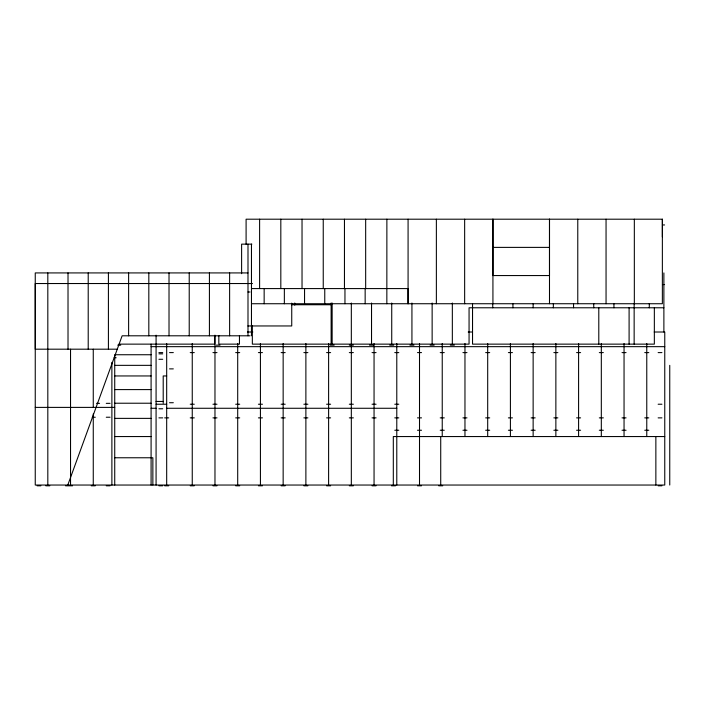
<?xml version="1.0" encoding="UTF-8"?>
<svg xmlns="http://www.w3.org/2000/svg" width="705" height="705" viewBox="0 0 705 705"><rect width="100%" height="100%" fill="white"/><g stroke="black" fill="none" stroke-linecap="round" stroke-linejoin="round"><path stroke-width="1.06" d="M408.08 219.202L408.08 303.732L408.08 288.583L251.465 288.583M436.369 303.732L436.369 219.202M464.648 303.732L464.648 219.202M492.927 303.732L492.927 219.202L492.927 275.558L549.495 275.558L549.495 219.202L549.495 303.732M577.774 303.732L577.774 219.202M606.053 303.732L606.053 219.202M634.333 303.732L634.333 219.202M662.365 236.942L662.365 219.202L246.098 219.202L246.098 244.142M67.795 485.04L122.132 335.8L250.011 335.8M662.55 224.948L664.577 224.948M251.87 244.142L241.612 244.142L241.612 273.681M492.927 247.385L549.495 247.385M247.993 272.923L35.25 272.923L35.25 485.04L664.762 485.04L664.762 332.011L654.178 332.011M252.496 283.533L35.25 283.533L35.25 349.187L117.259 349.187M662.55 284.547L664.577 284.547M247.993 291.993L250.011 291.993M251.465 303.732L662.365 303.732L662.365 219.202M291.606 304.745L331.13 304.745M663.881 307.777L469.063 307.777L469.063 344.137L252.346 344.137L252.346 325.534M247.878 325.957L291.738 325.957L291.738 303.115M247.437 332.011L252.848 332.011M468.208 332.011L472.535 332.011M119.004 344.137L214.725 344.137L214.725 335.448M117.717 345.142L120.749 345.142M216.241 345.142L220.022 345.142M330.125 345.142L334.161 345.142M349.31 345.142L353.355 345.142M369.517 345.142L373.553 345.142M389.715 345.142L393.751 345.142M409.913 345.142L413.958 345.142M430.112 345.142L434.157 345.142M450.319 345.142L454.355 345.142M151.09 346.657L664.762 346.657M158.916 352.597L162.705 352.597M169.526 352.597L173.315 352.597M190.227 352.597L194.272 352.597M212.954 352.597L216.999 352.597M235.681 352.597L239.718 352.597M258.409 352.597L262.445 352.597M281.136 352.597L285.173 352.597M303.864 352.597L307.9 352.597M326.582 352.597L330.627 352.597M349.31 352.597L353.355 352.597M372.037 352.597L376.082 352.597M394.765 352.597L398.801 352.597M417.492 352.597L421.528 352.597M440.22 352.597L444.256 352.597M462.938 352.597L466.983 352.597M485.666 352.597L489.711 352.597M508.393 352.597L512.438 352.597M531.121 352.597L535.157 352.597M553.848 352.597L557.884 352.597M576.575 352.597L580.612 352.597M599.303 352.597L603.339 352.597M622.022 352.597L626.066 352.597M644.749 352.597L648.794 352.597M658.135 352.597L661.924 352.597M158.916 353.857L162.705 353.857M151.09 354.738L114.73 354.738L114.73 485.04M114.131 357.77L116.158 357.77M158.916 359.286L162.705 359.286M114.73 365.349L151.09 365.349M169.526 368.882L173.315 368.882M114.73 375.95L151.09 375.95M166.68 375.95L163.207 375.95L163.207 403.225M114.73 389.592L151.09 389.592M156.078 401.453L163.207 401.453M169.526 402.722L173.315 402.722M114.73 403.225L151.09 403.225M96.532 403.348L99.564 403.348M106.27 403.348L110.059 403.348M156.078 404.229L166.68 404.229M190.227 404.229L194.272 404.229M212.954 404.229L216.999 404.229M235.681 404.229L239.718 404.229M258.409 404.229L262.445 404.229M281.136 404.229L285.173 404.229M303.864 404.229L307.9 404.229M326.582 404.229L330.627 404.229M349.31 404.229L353.355 404.229M372.037 404.229L376.082 404.229M394.765 404.229L398.801 404.229M658.135 404.229L661.924 404.229M35.25 407.393L114.73 407.393M151.09 408.274L156.078 408.274M166.68 408.274L396.783 408.274M158.916 408.777L162.705 408.777M92.258 417.237L95.281 417.237M106.27 417.237L110.059 417.237M158.916 417.871L162.705 417.871M164.662 417.871L168.707 417.871M190.227 417.871L194.272 417.871M212.954 417.871L216.999 417.871M235.681 417.871L239.718 417.871M258.409 417.871L262.445 417.871M281.136 417.871L285.173 417.871M303.864 417.871L307.9 417.871M326.582 417.871L330.627 417.871M349.31 417.871L353.355 417.871M372.037 417.871L376.082 417.871M394.765 417.871L398.801 417.871M417.492 417.871L421.528 417.871M440.22 417.871L444.256 417.871M462.938 417.871L466.983 417.871M485.666 417.871L489.711 417.871M508.393 417.871L512.438 417.871M531.121 417.871L535.157 417.871M553.848 417.871L557.884 417.871M576.575 417.871L580.612 417.871M599.303 417.871L603.339 417.871M622.022 417.871L626.066 417.871M644.749 417.871L648.794 417.871M658.135 417.871L661.924 417.871M114.73 418.373L151.09 418.373M394.765 430.244L398.801 430.244M417.492 430.244L421.528 430.244M440.22 430.244L444.256 430.244M462.938 430.244L466.983 430.244M485.666 430.244L489.711 430.244M508.393 430.244L512.438 430.244M531.121 430.244L535.157 430.244M553.848 430.244L557.884 430.244M576.575 430.244L580.612 430.244M599.303 430.244L603.339 430.244M622.022 430.244L626.066 430.244M644.749 430.244L648.794 430.244M114.73 436.554L151.09 436.554M664.762 436.554L393.311 436.554L393.311 485.04M114.73 457.765L152.862 457.765L152.862 485.04M37.083 485.798L40.872 485.798M45.79 485.798L49.835 485.798M65.503 485.798L72.562 485.798M91.245 485.798L95.281 485.798M106.27 485.798L110.059 485.798M158.916 485.798L162.705 485.798M164.662 485.798L168.707 485.798M190.227 485.798L194.272 485.798M212.954 485.798L216.999 485.798M235.681 485.798L239.718 485.798M258.409 485.798L262.445 485.798M281.136 485.798L285.173 485.798M303.864 485.798L307.9 485.798M326.582 485.798L330.627 485.798M349.31 485.798L353.355 485.798M372.037 485.798L376.082 485.798M391.478 485.798L395.523 485.798M417.492 485.798L421.528 485.798M438.704 485.798L442.74 485.798M658.135 485.798L661.924 485.798M669.75 365.349L669.75 485.04M663.881 272.923L663.881 332.011M655.861 436.554L655.861 485.04M654.346 307.777L654.346 344.137L472.535 344.137L472.535 303.555M649.296 303.555L649.296 307.777M646.767 343.52L646.767 436.554M634.148 303.555L634.148 344.137M629.098 307.777L629.098 344.137M624.048 343.52L624.048 436.554M613.94 303.555L613.94 307.777M601.321 343.52L601.321 436.554M598.792 307.777L598.792 344.137M593.742 303.555L593.742 307.777M578.593 343.52L578.593 436.554M573.544 303.555L573.544 307.777M555.866 343.52L555.866 436.554M553.346 303.555L553.346 307.777M533.139 303.555L533.139 307.777M533.139 343.52L533.139 436.554M512.94 303.555L512.94 307.777M510.411 343.52L510.411 436.554M492.742 303.555L492.742 307.777M487.693 343.52L487.693 436.554M464.965 343.52L464.965 436.554M452.337 303.009L452.337 344.137M442.238 343.52L442.238 436.554M440.722 436.554L440.722 485.04M432.139 303.009L432.139 344.137M419.51 343.52L419.51 485.04M411.931 303.009L411.931 344.137M396.783 343.52L396.783 485.04M391.733 303.009L391.733 344.137M386.878 219.202L386.842 303.732M374.055 343.52L374.055 485.04M371.535 303.009L371.535 344.137M365.666 219.202L365.666 288.583M365.155 288.583L365.155 303.732M351.328 303.009L351.328 485.04M344.957 288.583L344.957 303.732M344.454 219.202L344.454 288.583M332.143 303.009L332.143 344.137M331.13 303.009L331.13 344.137M328.609 343.52L328.609 485.04M324.758 288.583L324.758 303.732M323.243 219.202L323.243 288.583M305.882 343.52L305.882 485.04M304.551 288.583L304.551 303.732M302.031 219.202L302.031 288.583M294.769 302.991L294.769 305.15M284.353 288.583L284.353 303.732M283.154 343.52L283.154 485.04M280.819 219.202L280.819 288.583M264.155 288.583L264.155 303.732M260.427 343.52L260.427 485.04M259.607 219.202L259.607 288.583M251.465 244.142L251.465 335.8M247.993 244.142L247.993 335.8M239.453 335.58L239.453 344.137L218.832 344.137L218.832 335.58M237.7 343.52L237.7 485.04M229.618 272.923L229.618 335.8M214.972 335.157L214.972 485.04M209.42 272.923L209.42 335.8M192.254 343.52L192.254 485.04M189.222 272.923L189.222 335.8M169.015 272.923L169.015 335.8M166.68 343.52L166.68 485.04M156.078 335.157L156.078 485.04M151.09 344.137L151.09 485.04M148.817 272.923L148.817 335.8M128.618 272.923L128.618 335.8M111.883 362.361L111.883 485.04M108.411 272.923L108.411 349.187M93.263 349.187L93.263 407.393M93.263 413.95L93.263 485.04M88.213 272.923L88.213 349.187M70.535 349.187L70.535 485.04M68.015 272.923L68.015 349.187M47.817 272.923L47.817 485.04"/></g></svg>
